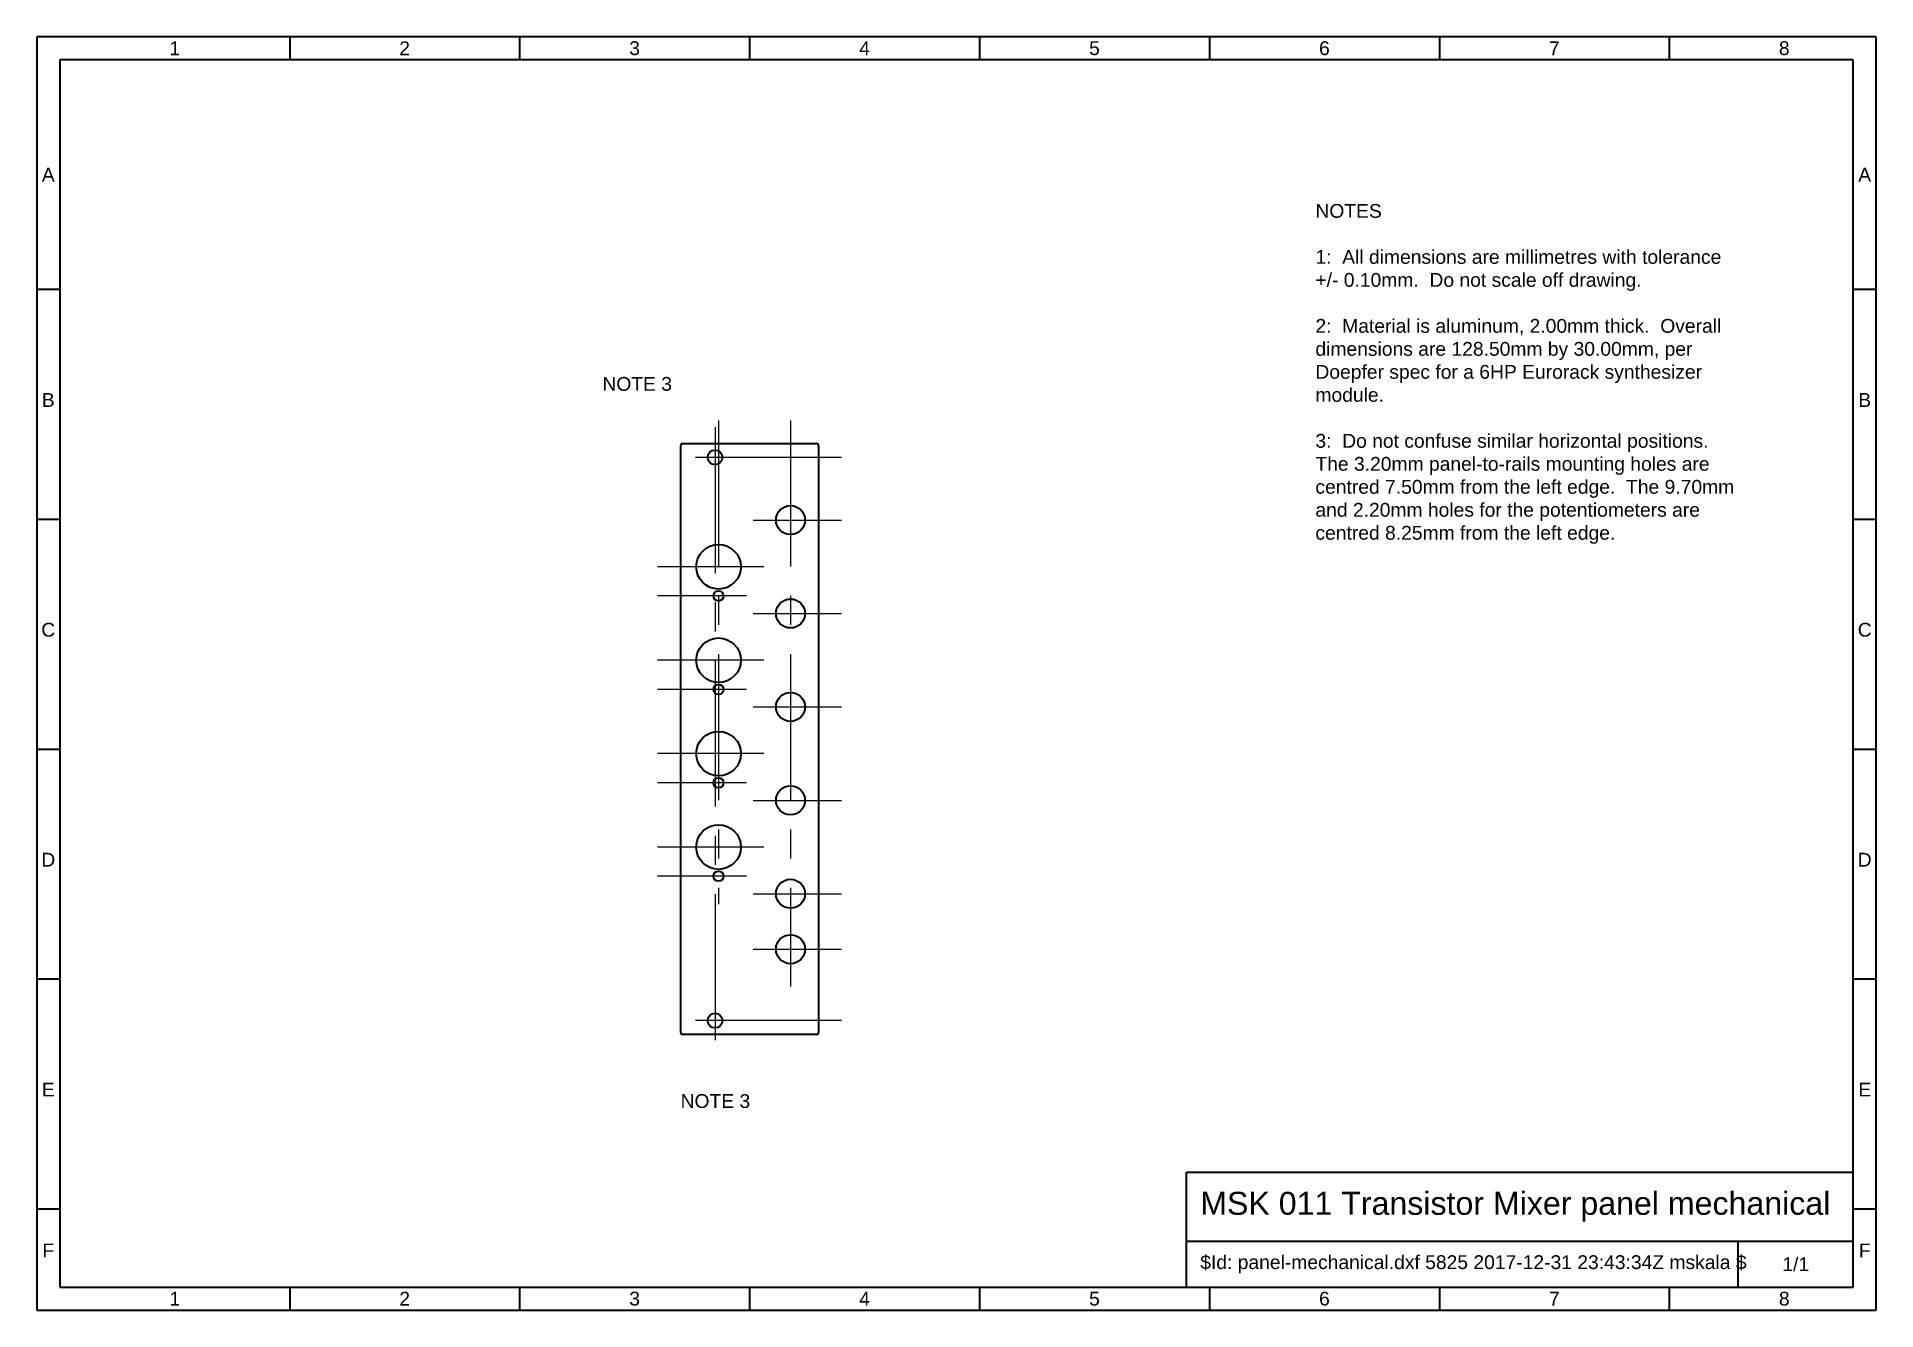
# Model space of a CAD drawing. Header units: millimetres. Extents: x 10 to 410, y 10 to 287.
import ezdxf

# ---------------------------------------------------------------- set-up
doc = ezdxf.new("R2010")
doc.units = ezdxf.units.MM
doc.linetypes.add('CENTER', pattern=[50.8, 31.75, -6.35, 6.35, -6.35])
for name, color, linetype, lineweight, true_color in [('centre lines', 14, 'CENTER', 25, 0x800000), ('frame', 5, 'Continuous', 35, 0x0000ff), ('holes', 7, 'Continuous', 35, 0x000000), ('notes', 94, 'Continuous', 25, 0x008000), ('outlines', 7, 'Continuous', 35, 0x000000)]:
    doc.layers.add(name, color=color, linetype=linetype, lineweight=lineweight, true_color=true_color)
doc.styles.add('textstyle0', font='')
doc.styles.add('textstyle1', font='')
doc.styles.add('textstyle10', font='')
doc.styles.add('textstyle11', font='')
doc.styles.add('textstyle12', font='')
doc.styles.add('textstyle13', font='')
doc.styles.add('textstyle14', font='')
doc.styles.add('textstyle15', font='')
doc.styles.add('textstyle16', font='')
doc.styles.add('textstyle17', font='')
doc.styles.add('textstyle18', font='')
doc.styles.add('textstyle19', font='')
doc.styles.add('textstyle2', font='')
doc.styles.add('textstyle20', font='')
doc.styles.add('textstyle21', font='')
doc.styles.add('textstyle22', font='')
doc.styles.add('textstyle23', font='')
doc.styles.add('textstyle24', font='')
doc.styles.add('textstyle25', font='')
doc.styles.add('textstyle26', font='')
doc.styles.add('textstyle27', font='')
doc.styles.add('textstyle28', font='')
doc.styles.add('textstyle29', font='')
doc.styles.add('textstyle3', font='')
doc.styles.add('textstyle30', font='')
doc.styles.add('textstyle31', font='')
doc.styles.add('textstyle32', font='')
doc.styles.add('textstyle33', font='')
doc.styles.add('textstyle4', font='')
doc.styles.add('textstyle5', font='')
doc.styles.add('textstyle6', font='')
doc.styles.add('textstyle7', font='')
doc.styles.add('textstyle8', font='')
doc.styles.add('textstyle9', font='')
doc.styles.get('textstyle0').set_extended_font_data('Nimbus Sans L')
doc.styles.get('textstyle1').set_extended_font_data('Nimbus Sans L')
doc.styles.get('textstyle10').set_extended_font_data('Nimbus Sans L')
doc.styles.get('textstyle11').set_extended_font_data('Nimbus Sans L')
doc.styles.get('textstyle12').set_extended_font_data('Nimbus Sans L')
doc.styles.get('textstyle13').set_extended_font_data('Nimbus Sans L')
doc.styles.get('textstyle14').set_extended_font_data('Nimbus Sans L')
doc.styles.get('textstyle15').set_extended_font_data('Nimbus Sans L')
doc.styles.get('textstyle16').set_extended_font_data('Nimbus Sans L')
doc.styles.get('textstyle17').set_extended_font_data('Nimbus Sans L')
doc.styles.get('textstyle18').set_extended_font_data('Nimbus Sans L')
doc.styles.get('textstyle19').set_extended_font_data('Nimbus Sans L')
doc.styles.get('textstyle2').set_extended_font_data('Nimbus Sans L')
doc.styles.get('textstyle20').set_extended_font_data('Nimbus Sans L')
doc.styles.get('textstyle21').set_extended_font_data('Nimbus Sans L')
doc.styles.get('textstyle22').set_extended_font_data('Nimbus Sans L')
doc.styles.get('textstyle23').set_extended_font_data('Nimbus Sans L')
doc.styles.get('textstyle24').set_extended_font_data('Nimbus Sans L')
doc.styles.get('textstyle25').set_extended_font_data('Nimbus Sans L')
doc.styles.get('textstyle26').set_extended_font_data('Nimbus Sans L')
doc.styles.get('textstyle27').set_extended_font_data('Nimbus Sans L')
doc.styles.get('textstyle28').set_extended_font_data('Nimbus Sans L')
doc.styles.get('textstyle29').set_extended_font_data('Nimbus Sans L')
doc.styles.get('textstyle3').set_extended_font_data('Nimbus Sans L')
doc.styles.get('textstyle30').set_extended_font_data('Nimbus Sans L')
doc.styles.get('textstyle31').set_extended_font_data('Liberation Sans')
doc.styles.get('textstyle32').set_extended_font_data('Liberation Sans')
doc.styles.get('textstyle33').set_extended_font_data('Liberation Sans')
doc.styles.get('textstyle4').set_extended_font_data('Nimbus Sans L')
doc.styles.get('textstyle5').set_extended_font_data('Nimbus Sans L')
doc.styles.get('textstyle6').set_extended_font_data('Nimbus Sans L')
doc.styles.get('textstyle7').set_extended_font_data('Nimbus Sans L')
doc.styles.get('textstyle8').set_extended_font_data('Nimbus Sans L')
doc.styles.get('textstyle9').set_extended_font_data('Nimbus Sans L')

msp = doc.modelspace()

# ---------------------------------------------------------------- linework, layer by layer
at = {"layer": 'centre lines'}
for p, q in [((157.5, 202.1), (157.5, 65)), ((158.25, 203.5), (158.25, 98.3)), ((173.9, 203.5), (173.9, 80.38)), ((185, 195.5), (150.9, 195.5)), ((165.75, 181.87), (185, 181.87)), ((168.1, 171.71), (145, 171.71)), ((164.35, 165.36), (145, 165.36)), ((165.75, 161.55), (185, 161.55)), ((168.1, 151.39), (145, 151.39)), ((164.35, 145.04), (145, 145.04)), ((165.75, 141.23), (185, 141.23)), ((168.1, 131.07), (145, 131.07)), ((164.35, 124.72), (145, 124.72)), ((165.75, 120.91), (185, 120.91)), ((168.1, 110.75), (145, 110.75)), ((164.35, 104.4), (145, 104.4)), ((165.75, 100.59), (185, 100.59)), ((165.75, 88.53), (185, 88.53)), ((185, 73), (150.9, 73))]:
    msp.add_line(p, q, dxfattribs=at)
at = {"layer": 'frame'}
for p, q in [((10, 287), (10, 10)), ((410, 287), (10, 287)), ((65, 287), (65, 282)), ((115, 287), (115, 282)), ((165, 287), (165, 282)), ((215, 287), (215, 282)), ((265, 287), (265, 282)), ((315, 287), (315, 282)), ((365, 287), (365, 282)), ((410, 10), (410, 287)), ((15, 282), (15, 15)), ((405, 282), (15, 282)), ((405, 15), (405, 282)), ((15, 232), (10, 232)), ((410, 232), (405, 232)), ((15, 182), (10, 182)), ((410, 182), (405, 182)), ((15, 132), (10, 132)), ((410, 132), (405, 132)), ((15, 82), (10, 82)), ((410, 82), (405, 82)), ((260, 40), (405, 40)), ((260, 25), (260, 40)), ((15, 32), (10, 32)), ((410, 32), (405, 32)), ((260, 25), (405, 25)), ((260, 15), (260, 25)), ((380, 15), (380, 25)), ((15, 15), (405, 15)), ((65, 15), (65, 10)), ((115, 15), (115, 10)), ((165, 15), (165, 10)), ((215, 15), (215, 10)), ((265, 15), (265, 10)), ((315, 15), (315, 10)), ((365, 15), (365, 10)), ((10, 10), (410, 10))]:
    msp.add_line(p, q, dxfattribs=at)
at = {"layer": 'holes'}
for centre, radius in [((157.5, 195.5), 1.6), ((173.9, 181.87), 3.15), ((158.25, 171.71), 4.85), ((158.25, 165.36), 1.1), ((173.9, 161.55), 3.15), ((158.25, 151.39), 4.85), ((158.25, 145.04), 1.1), ((173.9, 141.23), 3.15), ((158.25, 131.07), 4.85), ((158.25, 124.72), 1.1), ((173.9, 120.91), 3.15), ((158.25, 110.75), 4.85), ((158.25, 104.4), 1.1), ((173.9, 100.59), 3.15), ((173.9, 88.53), 3.15), ((157.5, 73), 1.6)]:
    msp.add_circle(centre, radius, dxfattribs=at)
at = {"layer": 'outlines'}
for p, q in [((150, 198), (150, 70.5)), ((150.5, 198.5), (179.5, 198.5)), ((180, 198), (180, 70.5)), ((179.5, 70), (150.5, 70))]:
    msp.add_line(p, q, dxfattribs=at)
for centre, start, end in [((150.5, 198), 90, 180), ((179.5, 198), 0, 90), ((150.5, 70.5), 180, 270), ((179.5, 70.5), 270, 0)]:
    msp.add_arc(centre, 0.5, start, end, dxfattribs=at)

# ---------------------------------------------------------------- texts
at = {"layer": 'frame'}
for s, insert, char_height, attachment_point, style in [('1', (40, 284.5), 3, 5, 'textstyle17'), ('2', (90, 284.5), 3, 5, 'textstyle15'), ('3', (140, 284.5), 3, 5, 'textstyle13'), ('4', (190, 284.5), 3, 5, 'textstyle11'), ('5', (240, 284.5), 3, 5, 'textstyle9'), ('6', (290, 284.5), 3, 5, 'textstyle7'), ('7', (340, 284.5), 3, 5, 'textstyle5'), ('8', (390, 284.5), 3, 5, 'textstyle3'), ('A', (12.5, 257), 3, 5, 'textstyle29'), ('A', (407.5, 257), 3, 5, 'textstyle30'), ('B', (12.5, 208), 3, 5, 'textstyle27'), ('B', (407.5, 208), 3, 5, 'textstyle28'), ('C', (12.5, 158), 3, 5, 'textstyle25'), ('C', (407.5, 158), 3, 5, 'textstyle26'), ('D', (12.5, 108), 3, 5, 'textstyle23'), ('D', (407.5, 108), 3, 5, 'textstyle24'), ('E', (12.5, 58), 3, 5, 'textstyle21'), ('E', (407.5, 58), 3, 5, 'textstyle22'), ('MSK 011 Transistor Mixer panel mechanical', (263, 32.5), 5, 4, 'textstyle1'), ('F', (12.5, 23), 3, 5, 'textstyle19'), ('F', (407.5, 23), 3, 5, 'textstyle20'), ('$Id: panel-mechanical.dxf 5825 2017-12-31 23:43:34Z mskala $', (263, 20), 3, 4, 'textstyle2'), ('1/1', (392.5, 20), 3, 5, 'textstyle0'), ('1', (40, 12.5), 3, 5, 'textstyle18'), ('2', (90, 12.5), 3, 5, 'textstyle16'), ('3', (140, 12.5), 3, 5, 'textstyle14'), ('4', (190, 12.5), 3, 5, 'textstyle12'), ('5', (240, 12.5), 3, 5, 'textstyle10'), ('6', (290, 12.5), 3, 5, 'textstyle8'), ('7', (340, 12.5), 3, 5, 'textstyle6'), ('8', (390, 12.5), 3, 5, 'textstyle4')]:
    msp.add_mtext(s, dxfattribs=dict(at, insert=insert, char_height=char_height, attachment_point=attachment_point, style=style))
at = {"layer": 'notes', "char_height": 1, "attachment_point": 1}
for s, insert, style in [('\\H3;NOTES\\P\\P1:  All dimensions are millimetres with tolerance\\P+/- 0.10mm.  Do not scale off drawing.\\P\\P2:  Material is aluminum, 2.00mm thick.  Overall\\Pdimensions are 128.50mm by 30.00mm, per\\PDoepfer spec for a 6HP Eurorack synthesizer\\Pmodule.\\P\\P3:  Do not confuse similar horizontal positions.\\PThe 3.20mm panel-to-rails mounting holes are\\Pcentred 7.50mm from the left edge.  The 9.70mm\\Pand 2.20mm holes for the potentiometers are\\Pcentred 8.25mm from the left edge.', (288.05, 250.62), 'textstyle31'), ('\\H3;NOTE 3', (133, 213), 'textstyle32'), ('\\H3;NOTE 3', (150, 57), 'textstyle33')]:
    msp.add_mtext(s, dxfattribs=dict(at, insert=insert, style=style))

doc.saveas('drawing.dxf')
